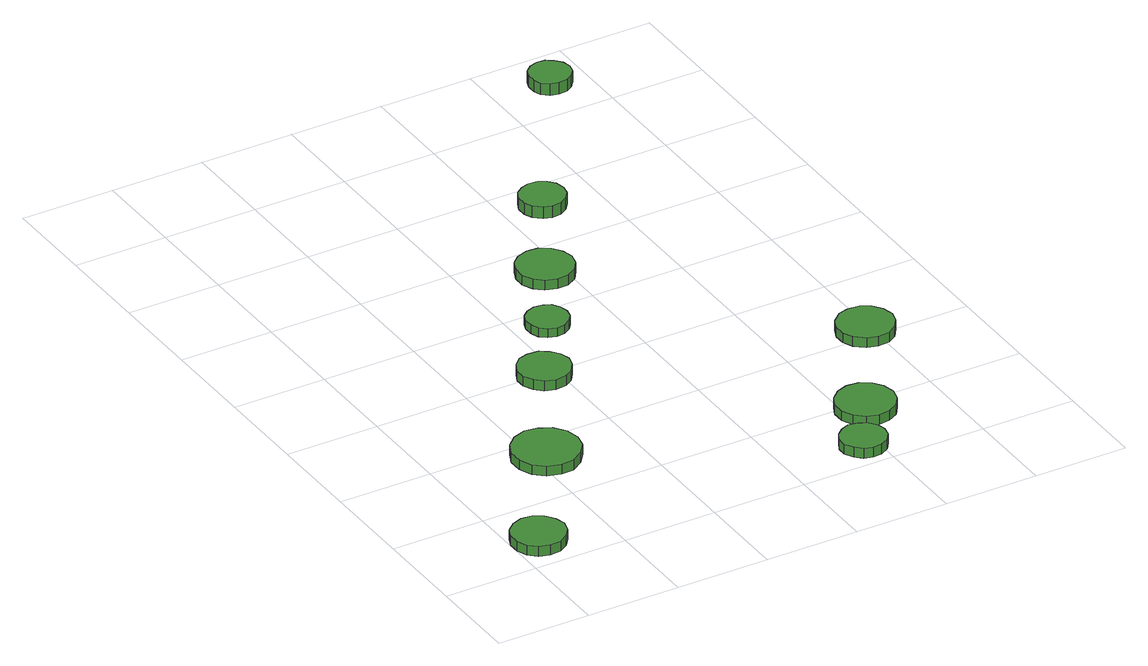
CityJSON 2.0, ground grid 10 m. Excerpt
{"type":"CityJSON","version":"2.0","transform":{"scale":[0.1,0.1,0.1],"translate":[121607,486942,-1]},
"CityObjects":{
"tree1":{"type":"SolitaryVegetationObject","attributes":{"function":"something"},"geometry":[{"type":"MultiSurface","lod":"1","boundaries":[[[0,1,2,3,4,5,6,7,8,9,10,11,12,13,14]],[[15,16,17,18,19,20,21,22,23,24,25,26,27,28,29]],[[0,29,28,1]],[[1,28,27,2]],[[2,27,26,3]],[[3,26,25,4]],[[4,25,24,5]],[[5,24,23,6]],[[6,23,22,7]],[[7,22,21,8]],[[8,21,20,9]],[[9,20,19,10]],[[10,19,18,11]],[[11,18,17,12]],[[12,17,16,13]],[[13,16,15,14]],[[14,15,29,0]]]}]},
"tree2":{"type":"SolitaryVegetationObject","attributes":{"function":"something"},"geometry":[{"type":"MultiSurface","lod":"1","boundaries":[[[30,31,32,33,34,35,36,37,38,39,40,41,42,43,44]],[[45,46,47,48,49,50,51,52,53,54,55,56,57,58,59]],[[30,59,58,31]],[[31,58,57,32]],[[32,57,56,33]],[[33,56,55,34]],[[34,55,54,35]],[[35,54,53,36]],[[36,53,52,37]],[[37,52,51,38]],[[38,51,50,39]],[[39,50,49,40]],[[40,49,48,41]],[[41,48,47,42]],[[42,47,46,43]],[[43,46,45,44]],[[44,45,59,30]]]}]},
"tree3":{"type":"SolitaryVegetationObject","attributes":{"function":"something"},"geometry":[{"type":"MultiSurface","lod":"1","boundaries":[[[60,61,62,63,64,65,66,67,68,69,70,71,72,73,74]],[[75,76,77,78,79,80,81,82,83,84,85,86,87,88,89]],[[60,89,88,61]],[[61,88,87,62]],[[62,87,86,63]],[[63,86,85,64]],[[64,85,84,65]],[[65,84,83,66]],[[66,83,82,67]],[[67,82,81,68]],[[68,81,80,69]],[[69,80,79,70]],[[70,79,78,71]],[[71,78,77,72]],[[72,77,76,73]],[[73,76,75,74]],[[74,75,89,60]]]}]},
"tree4":{"type":"SolitaryVegetationObject","attributes":{"function":"something"},"geometry":[{"type":"MultiSurface","lod":"1","boundaries":[[[90,91,92,93,94,95,96,97,98,99,100,101,102,103,104]],[[105,106,107,108,109,110,111,112,113,114,115,116,117,118,119]],[[90,119,118,91]],[[91,118,117,92]],[[92,117,116,93]],[[93,116,115,94]],[[94,115,114,95]],[[95,114,113,96]],[[96,113,112,97]],[[97,112,111,98]],[[98,111,110,99]],[[99,110,109,100]],[[100,109,108,101]],[[101,108,107,102]],[[102,107,106,103]],[[103,106,105,104]],[[104,105,119,90]]]}]},
"tree5":{"type":"SolitaryVegetationObject","attributes":{"function":"something"},"geometry":[{"type":"MultiSurface","lod":"1","boundaries":[[[120,121,122,123,124,125,126,127,128,129,130,131,132,133,134]],[[135,136,137,138,139,140,141,142,143,144,145,146,147,148,149]],[[120,149,148,121]],[[121,148,147,122]],[[122,147,146,123]],[[123,146,145,124]],[[124,145,144,125]],[[125,144,143,126]],[[126,143,142,127]],[[127,142,141,128]],[[128,141,140,129]],[[129,140,139,130]],[[130,139,138,131]],[[131,138,137,132]],[[132,137,136,133]],[[133,136,135,134]],[[134,135,149,120]]]}]},
"tree6":{"type":"SolitaryVegetationObject","attributes":{"function":"something"},"geometry":[{"type":"MultiSurface","lod":"1","boundaries":[[[150,151,152,153,154,155,156,157,158,159,160,161,162,163,164]],[[165,166,167,168,169,170,171,172,173,174,175,176,177,178,179]],[[150,179,178,151]],[[151,178,177,152]],[[152,177,176,153]],[[153,176,175,154]],[[154,175,174,155]],[[155,174,173,156]],[[156,173,172,157]],[[157,172,171,158]],[[158,171,170,159]],[[159,170,169,160]],[[160,169,168,161]],[[161,168,167,162]],[[162,167,166,163]],[[163,166,165,164]],[[164,165,179,150]]]}]},
"tree7":{"type":"SolitaryVegetationObject","attributes":{"function":"something"},"geometry":[{"type":"MultiSurface","lod":"1","boundaries":[[[180,181,182,183,184,185,186,187,188,189,190,191,192,193,194]],[[195,196,197,198,199,200,201,202,203,204,205,206,207,208,209]],[[180,209,208,181]],[[181,208,207,182]],[[182,207,206,183]],[[183,206,205,184]],[[184,205,204,185]],[[185,204,203,186]],[[186,203,202,187]],[[187,202,201,188]],[[188,201,200,189]],[[189,200,199,190]],[[190,199,198,191]],[[191,198,197,192]],[[192,197,196,193]],[[193,196,195,194]],[[194,195,209,180]]]}]},
"tree8":{"type":"SolitaryVegetationObject","attributes":{"function":"something"},"geometry":[{"type":"MultiSurface","lod":"1","boundaries":[[[210,211,212,213,214,215,216,217,218,219,220,221,222,223,224]],[[225,226,227,228,229,230,231,232,233,234,235,236,237,238,239]],[[210,239,238,211]],[[211,238,237,212]],[[212,237,236,213]],[[213,236,235,214]],[[214,235,234,215]],[[215,234,233,216]],[[216,233,232,217]],[[217,232,231,218]],[[218,231,230,219]],[[219,230,229,220]],[[220,229,228,221]],[[221,228,227,222]],[[222,227,226,223]],[[223,226,225,224]],[[224,225,239,210]]]}]},
"tree9":{"type":"SolitaryVegetationObject","attributes":{"function":"something"},"geometry":[{"type":"MultiSurface","lod":"1","boundaries":[[[240,241,242,243,244,245,246,247,248,249,250,251,252,253,254]],[[255,256,257,258,259,260,261,262,263,264,265,266,267,268,269]],[[240,269,268,241]],[[241,268,267,242]],[[242,267,266,243]],[[243,266,265,244]],[[244,265,264,245]],[[245,264,263,246]],[[246,263,262,247]],[[247,262,261,248]],[[248,261,260,249]],[[249,260,259,250]],[[250,259,258,251]],[[251,258,257,252]],[[252,257,256,253]],[[253,256,255,254]],[[254,255,269,240]]]}]},
"tree10":{"type":"SolitaryVegetationObject","attributes":{"function":"something"},"geometry":[{"type":"MultiSurface","lod":"1","boundaries":[[[270,271,272,273,274,275,276,277,278,279,280,281,282,283,284]],[[285,286,287,288,289,290,291,292,293,294,295,296,297,298,299]],[[270,299,298,271]],[[271,298,297,272]],[[272,297,296,273]],[[273,296,295,274]],[[274,295,294,275]],[[275,294,293,276]],[[276,293,292,277]],[[277,292,291,278]],[[278,291,290,279]],[[279,290,289,280]],[[280,289,288,281]],[[281,288,287,282]],[[282,287,286,283]],[[283,286,285,284]],[[284,285,299,270]]]}]}
},
"vertices":[
[57,42,17],[54,53,17],[47,63,17],[37,69,17],[25,70,17],[14,66,17],[5,58,17],[1,48,17],[1,36,17],[5,25,17],[14,17,17],[25,14,17],[37,15,17],[47,21,17],[54,30,17],[54,30,6],[47,21,6],[37,15,6],[25,14,6],[14,17,6],[5,25,6],[1,36,6],[1,48,6],[5,58,6],[14,66,6],[25,70,6],[37,69,6],[47,63,6],[54,53,6],[57,42,6],
[148,170,17],[145,185,17],[136,197,17],[123,204,17],[109,206,17],[95,201,17],[84,191,17],[78,178,17],[78,163,17],[84,149,17],[95,139,17],[109,135,17],[123,136,17],[136,144,17],[145,156,17],[145,156,6],[136,144,6],[123,136,6],[109,135,6],[95,139,6],[84,149,6],[78,163,6],[78,178,6],[84,191,6],[95,201,6],[109,206,6],[123,204,6],[136,197,6],[145,185,6],[148,170,6],
[214,298,17],[211,309,17],[204,318,17],[195,324,17],[183,325,17],[172,322,17],[164,314,17],[159,303,17],[159,292,17],[164,282,17],[172,274,17],[183,270,17],[195,272,17],[204,277,17],[211,287,17],[211,287,6],[204,277,6],[195,272,6],[183,270,6],[172,274,6],[164,282,6],[159,292,6],[159,303,6],[164,314,6],[172,322,6],[183,325,6],[195,324,6],[204,318,6],[211,309,6],[214,298,6],
[257,375,16],[255,384,16],[250,392,16],[242,396,16],[233,397,16],[224,394,16],[217,388,16],[214,380,16],[214,371,16],[217,362,16],[224,356,16],[233,353,16],[242,354,16],[250,359,16],[255,366,16],[255,366,6],[250,359,6],[242,354,6],[233,353,6],[224,356,6],[217,362,6],[214,371,6],[214,380,6],[217,388,6],[224,394,6],[233,397,6],[242,396,6],[250,392,6],[255,384,6],[257,375,6],
[410,33,17],[408,42,17],[402,50,17],[393,55,17],[383,57,17],[374,53,17],[367,47,17],[362,38,17],[362,28,17],[367,19,17],[374,12,17],[383,9,17],[393,10,17],[402,15,17],[408,23,17],[408,23,6],[402,15,6],[393,10,6],[383,9,6],[374,12,6],[367,19,6],[362,28,6],[362,38,6],[367,47,6],[374,53,6],[383,57,6],[393,55,6],[402,50,6],[408,42,6],[410,33,6],
[311,457,17],[308,469,17],[301,479,17],[290,486,17],[278,487,17],[266,483,17],[257,475,17],[252,464,17],[252,451,17],[257,440,17],[266,432,17],[278,428,17],[290,429,17],[301,435,17],[308,445,17],[308,445,6],[301,435,6],[290,429,6],[278,428,6],[266,432,6],[257,440,6],[252,451,6],[252,464,6],[257,475,6],[266,483,6],[278,487,6],[290,486,6],[301,479,6],[308,469,6],[311,457,6],
[452,88,17],[449,101,17],[442,111,17],[431,118,17],[418,119,17],[406,115,17],[396,106,17],[391,95,17],[391,82,17],[396,70,17],[406,61,17],[418,57,17],[431,59,17],[442,65,17],[449,75,17],[449,75,6],[442,65,6],[431,59,6],[418,57,6],[406,61,6],[396,70,6],[391,82,6],[391,95,6],[396,106,6],[406,115,6],[418,119,6],[431,118,6],[442,111,6],[449,101,6],[452,88,6],
[366,566,19],[364,576,19],[358,583,19],[350,588,19],[340,589,19],[331,586,19],[323,580,19],[319,571,19],[319,561,19],[323,552,19],[331,545,19],[340,542,19],[350,543,19],[358,548,19],[364,556,19],[364,556,6],[358,548,6],[350,543,6],[340,542,6],[331,545,6],[323,552,6],[319,561,6],[319,571,6],[323,580,6],[331,586,6],[340,589,6],[350,588,6],[358,583,6],[364,576,6],[366,566,6],
[523,210,17],[520,222,17],[513,232,17],[503,238,17],[490,239,17],[479,236,17],[469,227,17],[464,216,17],[464,204,17],[469,193,17],[479,184,17],[490,181,17],[503,182,17],[513,188,17],[520,198,17],[520,198,6],[513,188,6],[503,182,6],[490,181,6],[479,184,6],[469,193,6],[464,204,6],[464,216,6],[469,227,6],[479,236,6],[490,239,6],[503,238,6],[513,232,6],[520,222,6],[523,210,6],
[483,752,20],[481,761,20],[475,768,20],[468,773,20],[459,774,20],[450,771,20],[443,765,20],[440,757,20],[440,748,20],[443,739,20],[450,733,20],[459,731,20],[468,732,20],[475,736,20],[481,743,20],[481,743,7],[475,736,7],[468,732,7],[459,731,7],[450,733,7],[443,739,7],[440,748,7],[440,757,7],[443,765,7],[450,771,7],[459,774,7],[468,773,7],[475,768,7],[481,761,7],[483,752,7]
]}
